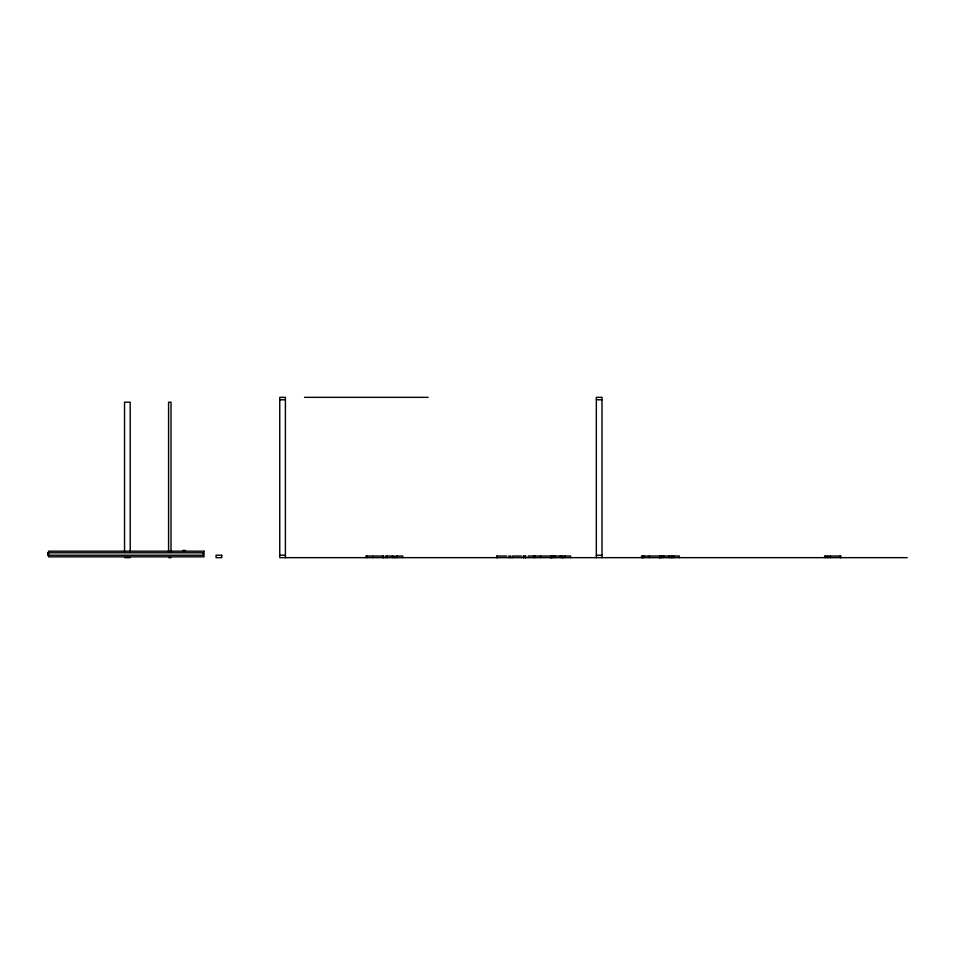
<?xml version="1.0" encoding="UTF-8"?>
<svg xmlns="http://www.w3.org/2000/svg" width="955" height="955" viewBox="0 0 955 955"><rect width="100%" height="100%" fill="white"/><g stroke="black" fill="none" stroke-linecap="round" stroke-linejoin="round"><path stroke-width="1.43" d="M304.502 397.34L428.162 397.34M279.755 399.775L285.414 399.775M596.338 399.775L602.008 399.775M183.026 550.426L185.461 550.426M279.755 555.225L285.414 555.225M596.338 555.225L602.008 555.225M373.333 556.037L383.313 556.037L383.313 557.66M506.842 556.037L496.863 556.037L496.863 557.66M521.454 556.037L512.644 556.037L512.644 557.66M824.487 556.037L840.842 556.037L840.842 557.66M124.532 557.66L130.202 557.66M168.581 557.66L171.017 557.66M907.25 557.66L279.755 557.66L279.755 397.34L285.414 397.34L285.414 557.66M840.257 556.037L840.257 557.66M830.325 556.037L830.325 557.66M827.579 556.037L827.579 557.66M825.454 556.037L825.454 557.66M679.375 557.66L679.375 556.037L671.52 556.037L671.52 557.66M673.86 556.037L673.86 557.66M672.547 556.037L672.547 557.66M671.007 557.66L671.007 556.037L660.908 556.037L660.908 557.66M669.061 556.037L669.061 557.66M663.868 556.037L663.868 557.66M661.922 556.037L661.922 557.66M659.965 557.66L659.965 556.037L641.485 556.037L641.485 557.66M649.34 556.037L649.34 557.66M643.813 556.037L643.813 557.66M642.799 556.037L642.799 557.66M642.5 556.037L642.5 557.66M602.008 557.66L602.008 397.34L596.338 397.34L596.338 557.66M570.577 557.66L570.577 556.037L563.748 556.037L563.748 557.66M565.062 556.037L565.062 557.66M562.579 557.66L562.579 556.037L528.222 556.037L528.222 557.66M562.209 556.037L562.209 557.66M560.263 556.037L560.263 557.66M555.07 556.037L555.07 557.66M553.124 556.037L553.124 557.66M551.859 556.037L551.859 557.66M551.166 556.037L551.166 557.66M550.94 556.037L550.94 557.66M550.832 556.037L550.832 557.66M540.542 556.037L540.542 557.66M535.015 556.037L535.015 557.66M533.702 556.037L533.702 557.66M525.584 557.66L525.584 556.037L523.376 556.037L523.376 557.66M525.453 556.037L525.453 557.66M523.507 556.037L523.507 557.66M510.841 557.66L510.841 556.037L508.896 556.037L508.896 557.66M497.077 556.037L497.077 557.66M402.735 557.66L402.735 556.037L395.907 556.037L395.907 557.66M397.22 556.037L397.22 557.66M394.367 557.66L394.367 556.037L385.283 556.037L385.283 557.66M392.421 556.037L392.421 557.66M387.229 556.037L387.229 557.66M383.098 556.037L383.098 557.66M372.701 557.66L372.701 556.037L365.861 556.037L365.861 557.66M367.174 556.037L367.174 557.66M171.017 551.739L171.017 402.198L168.581 402.198L168.581 551.739M130.202 551.739L130.202 402.198L124.532 402.198L124.532 551.739M204.012 551.178L48.55 551.178L48.55 556.849L204.012 556.849L204.012 551.178M203.212 552.802L47.75 552.802L47.75 555.225L203.212 555.225L203.212 552.802M221.727 555.225L216.057 555.225L216.057 557.66L221.727 557.66L221.727 555.225M659.738 557.66L659.738 556.037L659.63 557.66"/></g></svg>
